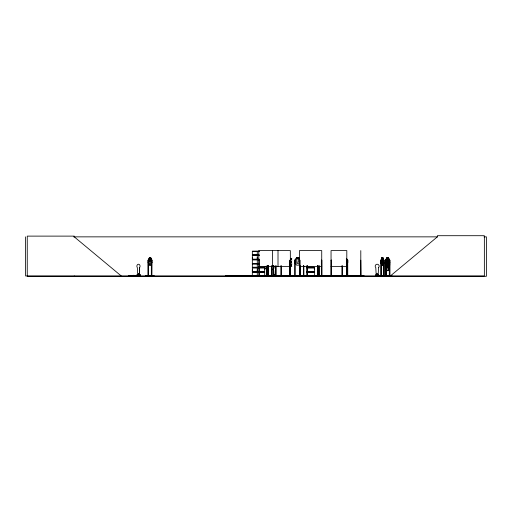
<?xml version="1.0" encoding="UTF-8"?>
<svg xmlns="http://www.w3.org/2000/svg" width="512" height="512" viewBox="0 0 512 512"><rect width="100%" height="100%" fill="white"/><g stroke="black" fill="none" stroke-linecap="round" stroke-linejoin="round"><path stroke-width="0.77" d="M256.986 271.578L252.339 271.578L252.346 269.766M256.986 259.174L252.339 259.174L252.346 257.363M257.28 271.578L257.28 267.955L264.659 267.955L264.653 271.578L257.28 271.578L257.286 269.766M259.13 259.174L257.28 259.174L257.286 257.363M264.653 269.766L264.653 267.955M314.362 269.766L314.362 267.955L306.989 267.955M287.469 275.661L293.382 275.642M357.946 275.661L363.859 275.642M139.258 275.206L139.584 267.603A1.971 1.587 -90 0 0 139.584 264.813A1.971 1.587 -90 0 0 137.344 264.813A1.971 1.587 -90 0 0 137.344 267.603L137.715 274.445M265.178 275.661L276.365 275.661M138.451 274.176L139.302 273.939M138.438 274.176L139.334 274.234M139.136 273.901L138.611 273.933M138.688 273.875L138.682 274.259L139.45 274.099M138.682 274.003L139.046 274.285L138.675 273.875M139.251 274.214L139.066 273.901M139.386 274.157L139.027 274.003M376.979 273.99L377.229 274.202M274.278 274.598L274.368 274.598M148.659 260.128L148.064 260.192L148.077 275.962M389.299 275.962L389.312 259.994M149.882 258.054L149.491 261.293L150.291 262.259L150.707 260.192L150.291 258.054L149.837 258.054M302.227 275.661L304.672 275.635L304.672 275.962M381.888 257.734L381.402 262.067L382.054 263.552L382.701 263.552L383.341 262.067L382.861 257.734L383.827 260.192L383.75 275.962M378.093 275.808L391.258 275.661M387.283 263.571L386.835 265.702L387.283 267.776L387.738 267.776L388.205 266.803L387.738 263.571M328.531 275.661L333.651 275.635L333.651 275.962M138.662 274.285L139.174 273.99M138.79 273.933L139.2 274.054L138.899 274.278M149.485 257.734L148.87 262.067L149.69 263.552L150.502 263.552L151.309 262.067L150.707 257.734M138.694 274.31L138.566 273.99M150.374 275.661L150.4 275.962M386.938 257.734L386.253 262.067L387.174 263.552L388.09 263.552L388.992 262.067L388.314 257.734L389.728 260.192L389.728 265.171L388.333 267.674L386.874 267.674L385.472 265.171L386.938 267.61M386.938 260.237L386.253 264.57L387.174 266.054L388.09 266.054L388.992 264.57L388.992 262.694L388.314 260.237L386.893 260.237M297.312 275.91L297.35 275.962M301.53 275.661L301.555 275.962M270.086 275.661L270.118 275.962M381.946 265.107L380.973 262.65L380.883 260.166L381.926 257.664M296.672 257.734L295.699 260.192L295.699 262.067L297.005 263.552L298.298 263.552L299.578 262.067M265.824 275.661L265.862 275.962M274.944 275.866L275.469 275.942L273.197 275.955M275.059 275.91L275.309 275.104L275.11 275.962M148.173 260.166L149.414 257.664L150.726 257.664M148.224 275.962L148.224 260.166L149.466 257.664M150.675 265.171L151.968 262.669L151.968 260.166L151.373 260.192M151.968 262.669L150.726 265.171L149.414 265.171L148.211 262.65L148.262 260.192M385.523 265.171L385.523 260.166L386.918 257.664L388.378 257.664M386.963 257.664L385.568 260.192L385.581 275.962M386.918 265.171L388.378 265.171L389.773 262.669L388.288 260.173L386.874 260.173L385.613 262.65M385.523 262.694L386.918 260.173M386.854 263.181L385.414 265.683L385.414 268.186L386.854 270.688M386.874 263.245L385.414 265.683L385.504 268.16M388.333 265.171L389.683 262.65M388.288 267.674L389.683 265.152M386.81 263.181L388.269 263.181L389.619 265.702L389.574 268.16L388.205 270.624L386.829 270.624M138.829 274.221L139.27 274.144M290.33 266.381L290.925 265.44L290.349 264.506L291.078 265.242L291.808 264.506L291.219 265.427L291.808 266.381L291.066 265.632L290.598 266.381L258.771 266.381M295.29 260.16L294.752 260.192L294.688 275.962M265.798 268.742L267.667 266.24L265.773 268.678L264.563 268.678M257.261 275.955L257.28 272.307L264.659 272.307L264.659 275.802L252.294 275.93M140.339 275.808L128.422 275.821L129.037 275.949M130.822 275.501L130.176 275.955L130.835 275.821M137.971 275.706L137.965 274.675M140.051 275.949L139.706 275.955L140.211 275.955M140.154 275.936L140.339 274.675L139.187 274.675L139.187 275.501M140.467 275.949L128.314 275.955M299.584 263.878L298.643 265.171L296.64 265.171L294.669 262.669L294.669 260.166L296.64 257.664L298.643 257.664L299.635 258.918M346.822 263.923L347.808 262.669L347.808 260.166L346.33 258.291M266.272 266.131L265.472 267.123L264.262 267.123M273.83 275.955L273.338 275.789M378.49 275.706L378.886 275.949L375.322 275.955M375.494 275.955L375.712 274.675L375.923 275.501M375.872 275.949L376.525 275.936L376.128 275.955M378.669 275.808L377.76 275.955M378.432 275.923L378.65 274.675L378.483 275.962M390.362 275.962L437.363 236.858L437.363 235.706L484.358 235.706L484.358 275.962L25.6 275.962L25.6 236.858M252.294 275.84L252.339 272.307L256.986 272.307M145.798 275.635L154.131 275.635L154.125 275.962M383.552 275.635L383.43 275.962M138.31 275.955L138.566 275.949M377.069 274.234L377.12 274.202M273.6 275.962L273.581 275.392M377.933 275.955L378.304 275.962M347.238 260.166L347.712 260.192L347.757 275.962M389.331 260.186L389.862 260.192L389.862 275.962M73.651 236.858L437.606 236.858M484 236.858L486.4 236.858L486.4 276.294L27.251 276.294L27.251 236.115L74.253 236.115L74.253 236.858L121.248 275.962M252.333 251.181L259.13 251.174M259.123 251.328L252.333 251.328L252.346 254.822L256.986 254.822M255.629 251.347L256.429 251.347M252.346 251.546L259.136 251.546M259.13 254.822L257.28 254.822L257.28 251.328M252.288 255.072L256.998 255.072M257.229 255.072L259.098 255.072M252.288 255.296L256.998 255.296M257.229 255.296L259.098 255.296M256.986 255.552L252.339 255.552L252.339 259.174M259.13 255.552L257.28 255.552L257.28 259.174M382.931 257.664L381.875 257.664L382.874 265.171L383.917 262.669L382.931 265.171L381.875 265.171M387.891 258.054L387.392 258.054L386.944 260.192L387.392 262.259L387.846 262.259L388.314 261.293L387.846 258.054M252.288 259.424L256.998 259.424M257.229 259.424L259.098 259.424M252.288 259.648L256.998 259.648M257.229 259.648L259.098 259.648M148.563 259.974L148.595 275.962L148.544 275.392M256.986 259.904L252.339 259.904L252.339 263.398L256.986 263.398M259.13 259.904L257.28 259.904L257.28 263.398L259.136 263.302M347.174 259.974L347.238 275.962M381.216 260.032L381.184 275.962M383.539 259.974L383.565 275.962M258.771 260.192L259.302 260.192L259.366 275.962M299.424 260.192L299.942 260.192L299.987 275.962M331.046 260.192L331.488 260.192L331.52 275.962M360.8 260.192L361.005 275.962L360.742 275.392M380.883 260.166L381.242 260.192L381.274 275.962M383.539 260.192L384.051 260.192L384.051 275.962L384.077 275.392L383.552 275.392M385.523 260.166L386.144 260.192M380.922 262.65L381.926 265.171M148.173 262.669L149.485 265.107M389.773 262.669L388.262 260.237M256.986 263.405L252.269 263.494L256.986 263.59M259.123 263.405L257.261 263.546M257.274 263.59L259.13 263.584M252.333 263.718L256.986 263.718M257.274 263.718L259.123 263.718M256.986 263.731L252.333 263.731L252.346 267.226L256.986 267.226M259.123 263.725L257.274 263.725L257.286 267.226L264.659 267.226M252.346 263.949L256.979 263.949M257.286 263.949L259.136 263.949M389.574 265.702L388.269 263.181M299.424 266.381L321.734 266.381M331.046 266.381L346.816 266.381M306.989 267.226L314.368 267.226M252.288 267.482L256.998 267.482M257.229 267.482L264.71 267.482M306.938 267.482L314.419 267.482M139.584 267.603L139.328 275.206L137.67 275.206M386.893 267.61L388.314 267.61M252.288 267.706L256.998 267.706M257.229 267.706L264.71 267.706M306.938 267.706L314.419 267.706M256.986 267.955L252.339 267.955L252.339 271.578M389.574 268.16L388.224 270.688L386.81 270.688M264.55 268.742L265.824 268.742M306.989 271.578L314.368 271.578L314.368 267.955M252.288 271.834L256.998 271.834M257.229 271.834L264.71 271.834M306.938 271.834L314.419 271.834M252.288 272.058L256.998 272.058M257.229 272.058L264.71 272.058M306.938 272.058L314.419 272.058M306.989 272.307L314.368 272.307L314.368 275.802L306.931 275.917M132.896 275.334L134.202 275.334M376.429 275.334L377.741 275.334M148.013 275.392L148.608 275.392M151.322 275.392L151.917 275.392M259.366 275.392L258.707 275.392L258.688 275.962M266.323 275.392L267.61 275.392L267.61 275.962M267.962 275.392L268.589 275.392L268.621 275.962M273.19 275.392L274.982 275.366L275.258 270.298A1.318 1.318 0 0 0 274.982 268.23L274.982 266.81A0.659 0.659 0 0 0 274.323 266.15A0.659 0.659 0 0 0 273.67 266.81L273.67 268.23A1.318 1.318 0 0 0 273.395 270.298L273.67 275.366M275.597 275.392L276.275 275.392L276.243 275.962M290.586 275.392L289.722 275.392L289.722 275.962L289.786 260.192L290.598 260.154L291.066 259.405L291.808 260.154L291.219 259.206L291.808 258.278L291.078 259.014L290.349 258.278L290.925 259.219L290.33 260.154L290.323 275.962M294.688 275.392L295.347 275.392L295.347 275.962M299.373 275.392L300.602 275.392L300.602 275.962M303.802 275.392L303.418 275.962L303.533 265.792M307.482 275.392L306.899 275.392L306.906 275.962M314.112 275.392L314.144 275.962M317.587 275.392L317.971 275.392M319.405 275.392L318.746 275.392L318.746 275.962M330.995 275.392L331.539 275.392M341.862 275.392L342.522 275.392L342.522 275.962M347.776 275.392L346.502 275.392L346.515 275.962M381.466 275.392L380.928 275.392L380.954 275.962L380.973 260.192M385.568 275.392L386.202 275.392M389.286 275.392L389.92 275.392M148.435 275.552L151.494 275.552M375.539 275.501L378.554 275.706M381.274 275.552L383.75 275.552M386.048 275.552L389.446 275.552M297.318 275.661L301.555 275.635M307.648 275.635L304.954 275.635L304.966 275.962M319.155 275.661L316.717 275.635L316.717 275.962M319.731 275.962L319.744 275.635L323.962 275.635M252.346 275.706L264.653 275.706M306.995 275.706L314.362 275.706M290.298 275.392L290.259 275.962M385.984 260.032L386.048 275.962M272.698 275.661L272.659 275.962M280.986 275.661L281.939 275.962M149.555 275.661L149.53 275.962M349.517 275.91L344.384 275.635L344.384 275.962M128.634 275.936L128.442 275.501L135.226 275.706M299.584 258.963L298.611 257.734L299.578 260.192L299.571 275.962L299.654 275.392M265.619 266.707L266.118 266.592M388.333 257.664L389.773 260.166M385.523 262.669L386.963 265.171M150.675 257.664L151.923 260.192L151.866 275.962L151.853 275.392M150.656 257.734L151.878 260.192M382.874 257.664L383.885 260.192L383.866 275.962M346.285 258.963L346.765 260.192M391.93 275.635L391.93 275.962M389.766 275.392L389.766 275.962M389.722 260.192L389.722 275.962M389.555 275.392L389.574 275.962M389.485 260.192L389.446 275.962M387.744 275.635L387.744 275.962M386.554 275.635L386.554 275.962M386.144 268.864L386.189 275.962M385.939 275.392L385.914 275.962M385.856 275.392L385.837 275.962M385.766 260.192L385.728 275.962M381.421 262.554L381.427 275.962M377.645 275.501L377.638 273.773L376.736 273.773L376.736 275.501M363.866 275.635L363.866 275.962M360.8 250.605L360.8 275.962M358.458 275.962L358.458 275.469L225.645 275.469L225.645 275.962M358.259 275.469L358.259 275.962M357.946 275.635L357.952 275.962M357.306 275.469L357.306 275.962M349.491 275.635L349.491 275.962M347.654 275.392L347.654 275.962M347.117 275.392L347.117 275.962M346.995 275.962L346.995 260.192L346.547 260.192L346.547 275.962M346.848 275.392L346.848 275.962M346.758 275.962L346.816 250.605L331.046 250.605L331.046 275.962M346.726 265.792L346.694 275.962M342.458 265.709L342.394 275.962M341.984 275.392L341.984 275.962M341.92 265.709L341.882 275.962M336.09 275.469L336.09 275.962M335.142 275.469L335.142 275.962M331.315 260.192L331.347 275.962M331.219 260.192L331.187 275.962M328.55 275.635L328.55 275.962M326.906 275.469L326.906 275.962M325.914 275.469L325.914 275.962M323.955 275.635L323.955 275.962M321.92 275.962L321.92 275.392L321.306 275.392L321.312 275.962M321.882 275.962L321.882 260.192L321.357 260.192L321.376 275.962M321.734 275.962L321.734 250.605L299.424 250.605L299.379 275.962M321.645 275.392L321.568 275.962M321.504 260.192L321.459 275.962M319.341 265.709L319.405 275.962M319.283 275.392L319.283 275.962M319.136 275.635L319.136 275.962M318.81 265.709L318.81 275.962M317.939 265.792L317.971 275.962M317.856 265.792L317.882 275.962M317.754 275.392L317.741 275.962M317.696 265.792L317.67 275.962M317.613 265.792L317.587 275.962M313.491 275.635L313.491 275.962M313.325 275.635L313.325 275.962M310.899 275.552L310.899 275.962M310.758 275.552L310.758 275.962M309.299 275.635L309.299 275.962M308.992 275.635L308.992 275.962M307.526 275.552L307.526 275.962M307.392 275.392L307.392 275.962L307.347 265.709M307.181 275.392L307.187 275.962M307.091 265.709L307.091 275.962M306.95 265.709L307.046 275.962M306.195 275.469L306.195 275.962M303.77 265.792L303.802 275.962M303.686 265.792L303.718 275.962M303.571 275.392L303.584 275.962M302.246 275.635L302.246 275.962M300.544 265.709L300.48 275.962M300.07 275.392L300.07 275.962M299.84 275.392L299.84 275.962M299.802 260.192L299.731 275.962M295.219 275.962L295.194 260.179M294.81 275.392L294.81 275.962M293.382 275.635L293.382 275.962M292.512 275.635L292.512 275.962M290.464 260.192L290.419 275.962L290.323 250.605L258.771 250.605L258.835 275.962M290.17 275.392L290.15 275.962M290.086 260.192L290.042 275.962M289.939 265.792L289.894 275.962M288.358 275.635L288.358 275.962M287.462 275.635L287.469 275.962M281.459 275.962L281.459 275.392L280.774 275.392L280.813 275.962L280.838 265.709M281.363 265.709L281.402 275.962M281.293 275.392L281.267 275.962M280.941 275.392L280.941 275.962M278.01 250.605L278.01 266.381M276.358 275.635L276.41 275.962M276.179 265.709L276.179 275.962M276.109 275.392L276.109 275.962M275.712 275.392L275.789 275.962M275.654 265.709L275.654 275.962M274.624 275.654L274.624 274.502L274.022 274.502L274.022 275.654M273.53 265.792L273.53 275.962M273.446 265.792L273.434 275.962M273.325 265.792L273.286 275.962M273.242 265.792L273.229 275.962M272.582 250.605L272.582 266.381M272.102 265.709L272.134 275.962L272.198 275.392L271.514 275.392L271.514 275.962L271.61 265.709M272.032 275.392L272.026 275.962M271.68 275.392L271.699 275.962M271.021 275.635L271.021 275.962M270.522 275.635L270.573 275.962M268.538 265.792L268.512 275.962M268.39 265.792L268.352 275.962L268.301 265.792M268.154 265.792L268.205 275.962M268.096 265.792L268.109 275.962M268.013 265.792L268.013 275.962M267.552 265.709L267.533 275.962M267.475 265.709L267.398 275.962M267.117 275.392L267.13 275.962M267.053 265.709L266.995 275.962L266.912 267.29M266.822 275.635L266.829 275.962M266.496 275.962L266.419 267.29L266.323 275.962M265.965 275.635L265.965 275.962M265.184 275.635L265.184 275.962M263.091 275.635L263.091 275.962M262.694 275.552L262.784 275.962M262.618 275.552L262.618 275.962M260.992 275.635L260.992 275.962M259.245 275.392L259.187 275.962M258.189 275.469L258.189 275.962M250.304 275.469L250.304 275.962M249.306 275.469L249.306 275.962M243.411 275.469L243.411 275.962M242.413 275.469L242.413 275.962M226.637 275.469L226.637 275.962M151.706 264.134L151.648 275.962M151.558 259.981L151.494 275.962M151.597 275.392L151.616 275.962M151.373 262.554L151.334 275.962M148.397 263.347L148.435 275.962M148.288 275.392L148.314 275.962M145.805 275.635L145.805 275.962M140.154 274.675L140.154 275.501L137.184 275.501L137.184 274.675M139.514 275.501L139.514 273.773L138.707 273.773L138.707 275.501M139.43 273.773L139.43 275.501M138.79 273.773L138.79 275.501M138.15 275.501L138.15 274.675L136.998 274.675L136.998 275.706M74.253 275.962L74.253 276.294M386.464 265.574L386.861 265.683L387.501 264.096C387.962 266.726 389.523 265.907 387.744 263.731L388.474 261.856L387.52 263.36L386.586 261.824L387.264 263.744L386.445 265.619M378.573 267.603L378.163 275.206L376.192 275.206L375.782 267.603A1.971 1.971 0 0 1 375.782 264.813A1.971 1.971 0 0 1 378.573 264.813A1.971 1.971 0 0 1 378.573 267.603M382.208 258.054L381.894 261.293L382.534 262.259L382.861 260.192L382.208 258.054M387.392 260.557L386.944 263.795L387.392 264.762L387.846 264.762L388.314 262.694L387.846 260.557L387.341 260.557M386.829 263.245L386.144 267.578L387.066 269.069L387.981 269.069L388.883 267.578L388.883 265.702L388.205 263.245L386.829 263.245M297.312 258.054L296.678 261.293L297.312 262.259L297.958 262.259L298.618 261.293L298.618 260.192L297.958 258.054L297.312 258.054M291.533 261.389L291.078 262.131L290.349 261.389L290.925 262.33L290.33 263.264L291.066 262.515L291.808 263.264L291.219 262.317L291.533 261.389"/></g></svg>
